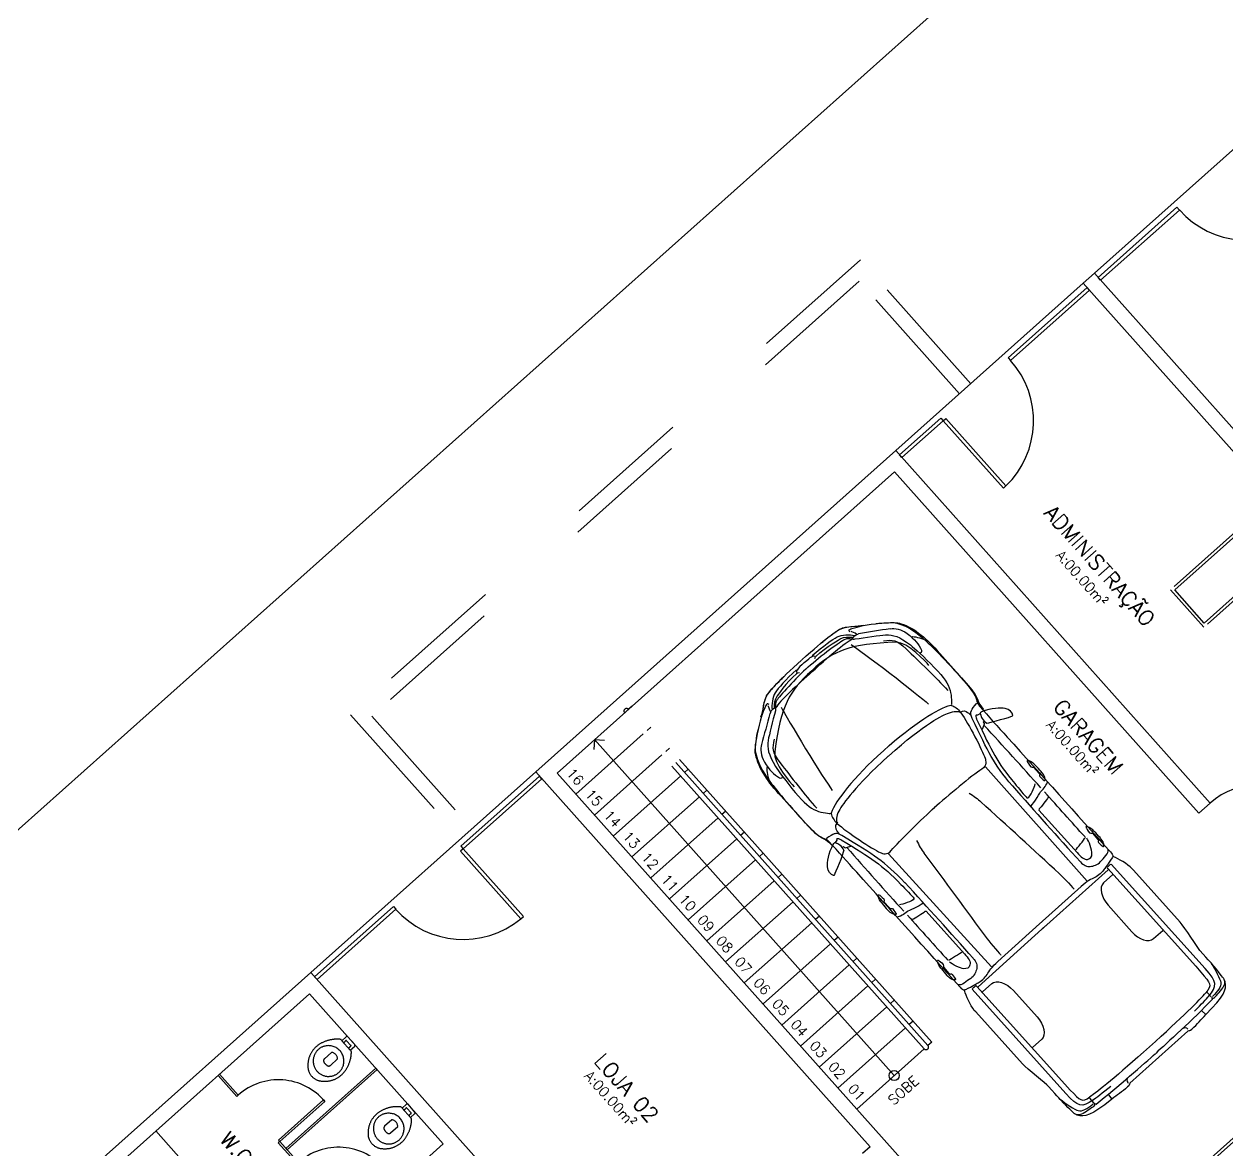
# Model space of a CAD drawing. Header units: millimetres. Extents: x 1111 to 1333, y -447 to -319.
# Drawn here: x 1131.062 to 1132.019, y -440.709 to -439.813 of the extents above; entities that cross this region are included whole.
import ezdxf

# ---------------------------------------------------------------- set-up
doc = ezdxf.new("R2010")
doc.units = ezdxf.units.MM
doc.header["$PDMODE"] = 35
doc.linetypes.add('HIDDEN', pattern=[0.375, 0.25, -0.125])
for name, color, linetype in [('ARQ-ALVENARIA', 4, 'Continuous'), ('ARQ-COTAS', 30, 'Continuous'), ('ARQ-ESQ-02', 2, 'Continuous'), ('ARQ-PENA-01', 1, 'Continuous'), ('ARQ-PENA-02', 2, 'Continuous'), ('ARQ-PENA-FINA-CINZA', 8, 'Continuous'), ('ARQ-PROJ-01', 1, 'HIDDEN'), ('ARQ-PÇ-HIDROSSAN', 7, 'Continuous'), ('ARQ-TEXTO2', 2, 'Continuous'), ('ARQ-TEXTO3', 3, 'Continuous')]:
    doc.layers.add(name, color=color, linetype=linetype)
doc.styles.add('ROMANS', font='romans')
doc.styles.add('Romans_Anot', font='romans.shx')
doc.dimstyles.new('Escala 1-1000', dxfattribs={"dimscale": 10, "dimtxt": 0.2, "dimasz": 0.15, "dimexe": 0.1, "dimexo": 0.2, "dimgap": 0.15, "dimtad": 1, "dimzin": 4, "dimdsep": 46, "dimtxsty": 'Romans_Anot', "dimblk": 'OBLIQUE', "dimcen": 0.25, "dimclrd": 256, "dimclre": 256, "dimclrt": 2, "dimadec": 0, "dimazin": 0, "dimtfac": 1, "dimtix": 1, "dimtmove": 2, "dimatfit": 3, "dimfxl": 0, "dimlwd": -1, "dimlwe": -1, "dimarcsym": 0})

# ---------------------------------------------------------------- blocks, each defined once
blk = doc.blocks.new('_Oblique')
at = {"color": 0, "linetype": 'ByBlock', "lineweight": -2}
blk.add_line((-0.5, -0.5), (0.5, 0.5), dxfattribs=at)
blk = doc.blocks.new('*D295')
at = {"layer": 'ARQ-COTAS', "transparency": 16777216}
for p, q in [((95.328, -34.434), (97.893, -37.311)), ((82.713, -49.511), (97.228, -36.564)), ((80.813, -47.381), (83.379, -50.258))]:
    blk.add_line(p, q, dxfattribs=at)
at = {"layer": 'DEFPOINTS', "color": 0, "transparency": 16777216}
for p in [(93.997, -32.942), (97.228, -36.564), (79.482, -45.889)]:
    blk.add_point(p, dxfattribs=at)
at = {"layer": 'ARQ-COTAS', "transparency": 16777216, "xscale": 1.5, "yscale": 1.5, "zscale": 1.5}
for p, rotation in [((97.228, -36.564), 41.73269995504107), ((82.713, -49.511), 221.7326999550411)]:
    blk.add_blockref('_Oblique', p, dxfattribs=dict(at, rotation=rotation))
at = {"layer": 'ARQ-COTAS', "color": 2, "transparency": 16777216, "insert": (88.306, -41.172), "char_height": 2, "attachment_point": 5, "rotation": 41.7327, "style": 'Romans_Anot'}
blk.add_mtext('19.45', dxfattribs=at)
blk = doc.blocks.new('1')
at = {"layer": 'ARQ-ALVENARIA'}
h = blk.add_hatch(color=8, dxfattribs=at)
h.paths.add_polyline_path([(84.198, -34.603, 0.002536), (84.217, -34.647)], flags=0)
h.paths.add_polyline_path([(84.217, -34.647, 0.139761), (84.264, -34.691)], flags=0)
h.paths.add_polyline_path([(84.512, -34.624, 0.291649), (84.524, -34.615)], flags=0)
h = blk.add_hatch(color=8, dxfattribs=at)
h.paths.add_polyline_path([(82.802, -35.906, 0.001), (82.76, -35.882)], flags=0)
h.paths.add_polyline_path([(82.841, -35.957, 0.139158), (82.802, -35.906)], flags=0)
at = {"layer": 'ARQ-ALVENARIA', "color": 8}
for p, q in [((85.222, -30.316), (85.334, -30.216)), ((88.663, -33.948), (85.334, -30.216)), ((87.985, -33.413), (85.222, -30.316)), ((79.775, -35.176), (83.357, -31.98)), ((86.485, -35.488), (83.357, -31.98)), ((79.987, -35.188), (83.345, -32.192)), ((86.373, -35.588), (83.345, -32.192)), ((83.103, -38.907), (79.775, -35.176)), ((84.646, -40.411), (79.987, -35.188)), ((81.292, -35.149), (81.255, -35.182)), ((81.478, -35.358), (81.441, -35.391)), ((86.485, -35.488), (86.373, -35.588)), ((81.59, -35.633), (80.919, -36.232)), ((81.665, -35.567), (81.627, -35.6)), ((81.851, -35.776), (81.814, -35.809)), ((81.777, -35.842), (81.105, -36.441)), ((82.038, -35.985), (82, -36.018)), ((83.678, -37.899), (82, -36.018)), ((83.715, -37.865), (82.038, -35.985)), ((81.963, -36.051), (81.291, -36.65)), ((83.64, -37.932), (81.963, -36.051)), ((82.149, -36.26), (81.478, -36.859)), ((82.224, -36.194), (82.187, -36.227)), ((82.336, -36.469), (81.664, -37.068)), ((82.41, -36.403), (82.373, -36.436)), ((82.597, -36.612), (82.559, -36.645)), ((82.522, -36.678), (81.85, -37.277)), ((82.783, -36.82), (82.746, -36.854)), ((82.708, -36.887), (82.037, -37.486)), ((82.895, -37.096), (82.223, -37.695)), ((82.969, -37.029), (82.932, -37.063)), ((75.409, -39.07), (77.536, -37.173)), ((77.536, -37.173), (80.864, -40.904)), ((83.156, -37.238), (83.119, -37.272)), ((75.621, -39.082), (77.524, -37.384)), ((77.524, -37.384), (78.855, -38.877)), ((83.342, -37.447), (83.305, -37.481)), ((83.529, -37.656), (83.491, -37.69)), ((83.715, -37.865), (83.678, -37.899)), ((77.549, -40.042), (78.855, -38.877)), ((83.103, -38.907), (83.028, -38.973))]:
    blk.add_line(p, q, dxfattribs=at)
for points in [[(82.539, -34.021), (82.554, -34.025)], [(82.369, -34.174), (82.371, -34.189)], [(83.906, -34.512), (83.912, -34.515)], [(84.194, -34.6), (84.17, -34.613)], [(84.236, -34.675), (84.226, -34.683), (84.236, -34.695), (84.236, -34.701), (84.216, -34.756)], [(84.249, -35.125), (85.261, -36.263)], [(84.701, -35.126), (84.715, -35.13)], [(84.729, -35.13), (84.785, -35.192)], [(84.663, -35.435), (84.671, -35.436)], [(84.783, -35.546), (84.782, -35.558), (85.162, -35.98)], [(82.713, -35.586), (82.715, -35.591)], [(85.286, -35.783), (85.299, -35.787)], [(85.314, -35.787), (85.37, -35.848)], [(82.758, -35.879), (82.773, -35.856)], [(82.827, -35.928), (82.837, -35.919), (82.848, -35.93), (82.853, -35.931), (82.91, -35.916)], [(83.286, -35.991), (84.31, -37.117)], [(85.545, -36.03), (85.518, -36.02)], [(85.471, -36.15), (84.798, -36.755)], [(85.468, -36.139), (86.342, -37.111), (86.395, -37.171)], [(86.436, -37.133), (85.502, -36.094)], [(85.516, -36.198), (85.425, -36.282)], [(86.187, -36.671), (85.722, -36.154)], [(85.201, -36.318), (84.785, -36.692)], [(83.239, -36.441), (83.242, -36.455)], [(83.24, -36.469), (83.295, -36.531)], [(83.538, -36.434), (83.538, -36.441)], [(85.471, -36.504), (85.707, -36.767)], [(83.65, -36.564), (83.661, -36.564), (84.04, -36.986)], [(84.177, -37.314), (84.848, -36.71)], [(84.372, -37.064), (84.788, -36.69)], [(85.923, -36.836), (86.016, -36.754)], [(83.83, -37.092), (83.833, -37.106)], [(83.832, -37.12), (83.887, -37.182)], [(85.051, -38.378), (84.117, -37.339)], [(84.165, -37.311), (85.039, -38.283), (85.094, -38.342)], [(84.219, -37.364), (84.312, -37.283)], [(86.636, -37.266), (86.626, -37.241)], [(84.049, -37.376), (84.042, -37.348)], [(84.528, -37.352), (84.764, -37.614)], [(86.456, -37.371), (86.496, -37.416)], [(84.619, -38.082), (84.153, -37.564)], [(86.402, -37.553), (86.442, -37.592)], [(85.976, -38.015), (86.264, -37.755)], [(84.81, -37.836), (84.719, -37.92)], [(85.977, -38.014), (85.688, -38.273)], [(85.286, -38.423), (85.326, -38.468)], [(85.473, -38.389), (85.508, -38.433)], [(85.162, -38.591), (85.138, -38.578)]]:
    blk.add_lwpolyline(points, dxfattribs=at)
for points in [[(84.192, -34.523, 0.007609), (84.467, -34.83, -0.000033), (85.493, -35.973)], [(84.198, -34.603, 0.002536), (84.217, -34.647, 0.139761), (84.264, -34.691)], [(84.805, -35.174, 0.018307), (84.748, -35.113, 0.00379), (84.732, -35.098)], [(85.402, -35.845, 0.007796), (85.39, -35.831, 0.019151), (85.333, -35.77)], [(83.997, -37.318, -0.000029), (82.969, -36.176, 0.007592), (82.693, -35.871)], [(82.841, -35.957, 0.139158), (82.802, -35.906, 0.001), (82.76, -35.882)], [(83.208, -36.469, -0.001054), (83.221, -36.486, 0.01916), (83.276, -36.55, 0.013324), (83.289, -36.563)], [(83.813, -37.137, 0.019973), (83.867, -37.201, 0.002241), (83.88, -37.214)]]:
    blk.add_lwpolyline(points, format="xyb", dxfattribs=at)
blk.add_circle((83.342, -38.198), 0.05, dxfattribs=at)
for centre, radius, start, end in [((85.387, -47.585), 13.988, 98.5686, 99.8753), ((83.667, -34.84), 0.422, 36.4714, 37.4216), ((96.148, -38.601), 14.602, 164.0848, 165.3366), ((84.51, -34.61), 0.0142, 277.6745, 342.7116), ((48.771, -67.495), 48.295, 41.7504, 42.7475), ((86.952, -36.011), 0.701, 44.2416, 131.7327), ((114.661, -9.004), 40.011, 221.1172, 222.5708), ((-4270.147, -3951.783), 5856.973, 41.9589223, 41.9648143), ((-109.598, -247.741), 287.431, 47.3921, 47.60321), ((120.834, -2.689), 50.458, 221.2039, 222.1709), ((306.224, 127.717), 276.302, 216.33285, 216.55246), ((53.555, -63.971), 40.748, 41.3856, 42.813), ((2260.809, 1921.774), 2928.486, 221.96942, 221.981204), ((83.659, -37.915), 0.025, 221.7327, 41.7327)]:
    blk.add_arc(centre, radius, start, end, dxfattribs=at)
for points in [[(82.626, -33.889), (82.626, -33.889), (82.727, -33.798), (82.805, -33.756)], [(82.761, -33.782), (82.813, -33.745), (82.821, -33.746), (82.869, -33.736)], [(82.805, -33.756), (82.866, -33.723), (82.978, -33.734), (83.032, -33.716)], [(82.869, -33.736), (82.916, -33.726), (82.997, -33.728), (83.003, -33.727)], [(82.9, -33.787), (82.886, -33.766), (82.896, -33.76), (82.911, -33.754)], [(82.911, -33.754), (82.927, -33.747), (83.021, -33.723), (83.021, -33.723)], [(83.003, -33.727), (83.077, -33.71), (83.24, -33.693), (83.304, -33.691)], [(83.162, -33.701), (83.229, -33.693), (83.347, -33.69), (83.379, -33.694)], [(83.302, -33.753), (83.349, -33.747), (83.41, -33.754), (83.472, -33.8)], [(83.304, -33.691), (83.38, -33.689), (83.501, -33.722), (83.681, -33.895)], [(83.379, -33.694), (83.411, -33.698), (83.502, -33.735), (83.559, -33.777)], [(82.424, -34.061), (82.664, -33.845), (82.761, -33.782), (82.761, -33.782)], [(82.485, -34.133), (82.606, -34.024), (82.814, -33.873), (82.847, -33.859)], [(82.526, -34.02), (82.635, -33.923), (82.728, -33.858), (82.775, -33.834)], [(82.527, -34.179), (82.67, -34.05), (82.857, -33.88), (82.923, -33.858)], [(82.565, -34.025), (82.66, -33.935), (82.81, -33.851), (82.81, -33.851)], [(82.775, -33.834), (82.823, -33.81), (82.899, -33.811), (82.946, -33.82)], [(82.81, -33.851), (82.844, -33.833), (82.9, -33.835), (82.9, -33.835)], [(82.847, -33.859), (82.881, -33.844), (82.894, -33.848), (82.912, -33.852)], [(82.9, -33.835), (82.917, -33.835), (82.926, -33.84), (82.926, -33.84)], [(82.912, -33.852), (82.929, -33.855), (82.939, -33.857), (82.954, -33.854)], [(82.966, -33.806), (82.955, -33.797), (82.913, -33.779), (82.913, -33.779)], [(82.927, -33.85), (82.937, -33.83), (82.949, -33.812), (82.987, -33.804)], [(82.954, -33.854), (83.052, -33.84), (83.199, -33.818), (83.255, -33.815)], [(83.235, -33.872), (83.331, -33.864), (83.361, -33.856), (83.462, -33.954)], [(83.255, -33.815), (83.333, -33.81), (83.394, -33.83), (83.503, -33.914)], [(83.472, -33.8), (83.547, -33.856), (83.589, -33.91), (83.612, -33.966)], [(83.52, -33.833), (83.534, -33.826), (83.606, -33.844), (83.65, -33.864)], [(83.559, -33.777), (83.63, -33.831), (83.682, -33.873), (83.745, -33.943)], [(83.362, -33.888), (82.898, -33.902), (82.747, -33.966), (82.521, -34.17)], [(82.912, -33.909), (83.01, -33.97), (83.584, -34.411), (83.684, -34.502)], [(83.688, -34.117), (83.656, -34.081), (83.48, -33.885), (83.362, -33.888)], [(83.462, -33.954), (83.59, -34.078), (83.758, -34.236), (83.874, -34.367)], [(83.503, -33.914), (83.545, -33.946), (83.642, -34.035), (83.741, -34.138)], [(83.612, -33.966), (83.619, -33.986), (83.607, -33.997), (83.597, -33.995)], [(83.681, -33.895), (83.757, -33.967), (83.984, -34.202), (84.112, -34.366)], [(83.745, -33.943), (83.876, -34.088), (84.059, -34.292), (84.129, -34.379)], [(82.421, -34.064), (82.181, -34.28), (82.108, -34.37), (82.108, -34.37)], [(82.446, -34.09), (82.376, -34.153), (82.369, -34.174), (82.369, -34.174)], [(82.447, -34.089), (82.517, -34.026), (82.539, -34.021), (82.539, -34.021)], [(82.552, -34.05), (82.556, -34.036), (82.565, -34.025), (82.565, -34.025)], [(82.521, -34.17), (82.296, -34.373), (82.215, -34.516), (82.153, -34.976)], [(82.37, -34.161), (82.261, -34.259), (82.187, -34.344), (82.158, -34.389)], [(82.527, -34.179), (82.384, -34.308), (82.195, -34.475), (82.166, -34.539)], [(82.371, -34.2), (82.272, -34.285), (82.173, -34.426), (82.173, -34.426)], [(82.486, -34.132), (82.365, -34.241), (82.193, -34.432), (82.175, -34.464)], [(82.398, -34.191), (82.383, -34.193), (82.371, -34.2), (82.371, -34.2)], [(83.741, -34.138), (83.84, -34.24), (83.877, -34.296), (83.898, -34.366)], [(82.08, -34.407), (82.13, -34.334), (82.231, -34.244), (82.231, -34.244)], [(82.016, -34.63), (82.04, -34.577), (82.041, -34.465), (82.08, -34.407)], [(82.05, -34.472), (82.035, -34.518), (82.029, -34.598), (82.027, -34.604)], [(82.108, -34.37), (82.066, -34.418), (82.066, -34.426), (82.05, -34.472)], [(82.158, -34.389), (82.129, -34.434), (82.122, -34.51), (82.126, -34.558)], [(82.173, -34.426), (82.151, -34.458), (82.147, -34.514), (82.147, -34.514)], [(82.175, -34.464), (82.157, -34.495), (82.16, -34.509), (82.161, -34.528)], [(83.898, -34.366), (83.915, -34.424), (83.913, -34.507), (83.913, -34.507)], [(84.112, -34.366), (84.173, -34.444), (84.152, -34.475), (84.192, -34.523)], [(84.129, -34.379), (84.175, -34.437), (84.166, -34.484), (84.23, -34.555)], [(82.063, -34.516), (82.055, -34.531), (82.022, -34.622), (82.022, -34.622)], [(82.098, -34.508), (82.079, -34.492), (82.072, -34.501), (82.063, -34.516)], [(82.11, -34.576), (82.102, -34.564), (82.088, -34.521), (82.088, -34.521)], [(82.159, -34.569), (82.135, -34.665), (82.097, -34.809), (82.088, -34.864)], [(82.157, -34.541), (82.136, -34.55), (82.117, -34.56), (82.106, -34.597)], [(82.147, -34.514), (82.145, -34.531), (82.149, -34.54), (82.149, -34.54)], [(82.161, -34.528), (82.162, -34.544), (82.163, -34.554), (82.159, -34.569)], [(82.217, -34.533), (82.268, -34.637), (82.646, -35.255), (82.726, -35.363)], [(83.235, -34.966), (83.539, -34.691), (83.777, -34.548), (83.906, -34.512)], [(83.286, -35.019), (83.651, -34.69), (83.831, -34.61), (83.882, -34.593)], [(83.882, -34.593), (83.94, -34.573), (83.98, -34.568), (84, -34.587)], [(83.912, -34.515), (83.945, -34.526), (83.976, -34.549), (84.002, -34.584)], [(84.004, -34.581), (84.028, -34.56), (84.054, -34.574), (84.071, -34.585)], [(84.006, -34.59), (84.084, -34.695), (84.22, -34.966), (84.246, -35.039)], [(84.071, -34.585), (84.088, -34.596), (84.108, -34.613), (84.108, -34.613)], [(84.119, -34.645), (84.091, -34.584), (84.11, -34.569), (84.119, -34.554)], [(84.119, -34.554), (84.128, -34.539), (84.158, -34.488), (84.171, -34.494)], [(84.211, -34.581), (84.211, -34.581), (84.192, -34.589), (84.198, -34.603)], [(84.211, -34.581), (84.211, -34.581), (84.192, -34.589), (84.198, -34.603)], [(84.446, -34.546), (84.402, -34.539), (84.309, -34.541), (84.211, -34.581)], [(84.446, -34.546), (84.402, -34.539), (84.309, -34.541), (84.211, -34.581)], [(84.524, -34.615), (84.518, -34.589), (84.49, -34.552), (84.446, -34.546)], [(84.524, -34.615), (84.518, -34.589), (84.49, -34.552), (84.446, -34.546)], [(82.027, -34.604), (82.003, -34.676), (81.968, -34.836), (81.96, -34.9)], [(84.518, -35.316), (84.327, -35.089), (84.281, -34.988), (84.119, -34.645)], [(84.153, -34.615), (84.151, -34.628), (84.162, -34.653), (84.162, -34.653)], [(84.17, -34.613), (84.158, -34.605), (84.153, -34.615), (84.153, -34.615)], [(84.162, -34.653), (84.318, -34.979), (84.36, -35.076), (84.542, -35.292)], [(84.264, -34.691), (84.296, -34.689), (84.512, -34.624), (84.512, -34.624)], [(84.264, -34.691), (84.296, -34.689), (84.512, -34.624), (84.512, -34.624)], [(81.958, -34.972), (81.957, -34.94), (81.972, -34.823), (81.988, -34.757)], [(81.96, -34.9), (81.95, -34.976), (81.97, -35.099), (82.122, -35.296)], [(82.021, -34.905), (82.01, -34.95), (82.011, -35.012), (82.051, -35.079)], [(82.088, -34.864), (82.075, -34.941), (82.089, -35.004), (82.161, -35.122)], [(82.147, -34.851), (82.129, -34.945), (82.118, -34.974), (82.205, -35.085)], [(82.022, -35.16), (81.986, -35.099), (81.959, -35.004), (81.958, -34.972)], [(82.153, -34.976), (82.137, -35.093), (82.313, -35.288), (82.346, -35.324)], [(83.235, -34.966), (82.93, -35.24), (82.762, -35.461), (82.713, -35.586)], [(83.282, -35.022), (82.949, -35.322), (82.837, -35.488), (82.792, -35.566)], [(84.246, -35.039), (84.255, -35.067), (84.266, -35.114), (84.214, -35.149)], [(84.674, -35.063), (84.666, -35.06), (84.664, -35.067), (84.665, -35.07)], [(84.674, -35.063), (84.666, -35.06), (84.664, -35.067), (84.665, -35.07)], [(84.665, -35.07), (84.669, -35.083), (84.683, -35.103), (84.701, -35.126)], [(84.665, -35.07), (84.669, -35.083), (84.683, -35.103), (84.701, -35.126)], [(84.732, -35.098), (84.709, -35.076), (84.687, -35.067), (84.674, -35.063)], [(84.732, -35.098), (84.709, -35.076), (84.687, -35.067), (84.674, -35.063)], [(82.167, -35.363), (82.104, -35.293), (82.067, -35.236), (82.022, -35.16)], [(82.051, -35.079), (82.098, -35.159), (82.147, -35.207), (82.201, -35.235)], [(82.078, -35.13), (82.07, -35.142), (82.079, -35.216), (82.096, -35.263)], [(82.161, -35.122), (82.188, -35.167), (82.266, -35.272), (82.358, -35.382)], [(82.205, -35.085), (82.315, -35.225), (82.453, -35.409), (82.572, -35.539)], [(84.214, -35.149), (84.114, -35.215), (83.87, -35.418), (83.741, -35.534)], [(84.715, -35.13), (84.721, -35.131), (84.729, -35.13), (84.729, -35.13)], [(84.715, -35.13), (84.721, -35.131), (84.729, -35.13), (84.729, -35.13)], [(84.785, -35.192), (84.795, -35.202), (84.787, -35.211), (84.787, -35.214)], [(84.785, -35.192), (84.795, -35.202), (84.787, -35.211), (84.787, -35.214)], [(84.818, -35.189), (84.814, -35.184), (84.809, -35.179), (84.805, -35.174)], [(84.818, -35.189), (84.814, -35.184), (84.809, -35.179), (84.805, -35.174)], [(84.842, -35.24), (84.84, -35.227), (84.834, -35.208), (84.818, -35.189)], [(84.842, -35.24), (84.84, -35.227), (84.834, -35.208), (84.818, -35.189)], [(82.122, -35.296), (82.187, -35.379), (82.396, -35.63), (82.546, -35.775)], [(82.201, -35.235), (82.219, -35.245), (82.232, -35.234), (82.231, -35.224)], [(84.542, -35.292), (84.58, -35.34), (84.643, -35.415), (84.663, -35.435)], [(84.671, -35.436), (84.695, -35.424), (84.739, -35.329), (84.744, -35.297)], [(84.787, -35.214), (84.787, -35.214), (84.787, -35.22), (84.79, -35.224)], [(84.787, -35.214), (84.787, -35.214), (84.787, -35.22), (84.79, -35.224)], [(84.79, -35.224), (84.808, -35.242), (84.825, -35.256), (84.834, -35.261)], [(84.79, -35.224), (84.808, -35.242), (84.825, -35.256), (84.834, -35.261)], [(84.801, -35.371), (84.831, -35.35), (84.863, -35.296), (84.867, -35.278)], [(84.834, -35.261), (84.843, -35.267), (84.844, -35.257), (84.842, -35.24)], [(84.834, -35.261), (84.843, -35.267), (84.844, -35.257), (84.842, -35.24)], [(82.56, -35.79), (82.48, -35.712), (82.297, -35.508), (82.167, -35.363)], [(82.358, -35.382), (82.449, -35.491), (82.501, -35.533), (82.568, -35.562)], [(84.087, -35.389), (84.134, -35.414), (84.174, -35.449), (84.205, -35.475)], [(84.704, -35.517), (84.733, -35.488), (84.801, -35.371), (84.801, -35.371)], [(84.874, -35.43), (84.865, -35.451), (84.8, -35.528), (84.783, -35.546)], [(83.313, -35.959), (83.39, -35.867), (83.618, -35.645), (83.746, -35.529)], [(82.568, -35.562), (82.624, -35.585), (82.707, -35.591), (82.707, -35.591)], [(82.715, -35.591), (82.722, -35.626), (82.742, -35.659), (82.774, -35.689)], [(82.792, -35.566), (82.761, -35.619), (82.761, -35.665), (82.777, -35.687)], [(82.546, -35.775), (82.617, -35.844), (82.65, -35.826), (82.693, -35.871)], [(82.724, -35.909), (82.661, -35.839), (82.613, -35.842), (82.56, -35.79)], [(82.822, -35.811), (82.765, -35.776), (82.747, -35.794), (82.732, -35.801)], [(82.771, -35.69), (82.747, -35.712), (82.759, -35.739), (82.768, -35.757)], [(82.768, -35.757), (82.777, -35.775), (82.792, -35.797), (82.792, -35.797)], [(82.774, -35.689), (82.866, -35.776), (83.129, -35.945), (83.201, -35.979)], [(85.258, -35.72), (85.251, -35.717), (85.249, -35.724), (85.25, -35.727)], [(85.258, -35.72), (85.251, -35.717), (85.249, -35.724), (85.25, -35.727)], [(85.25, -35.727), (85.253, -35.739), (85.267, -35.76), (85.286, -35.783)], [(85.25, -35.727), (85.253, -35.739), (85.267, -35.76), (85.286, -35.783)], [(85.317, -35.755), (85.294, -35.733), (85.271, -35.724), (85.258, -35.72)], [(85.317, -35.755), (85.294, -35.733), (85.271, -35.724), (85.258, -35.72)], [(85.299, -35.787), (85.305, -35.788), (85.314, -35.787), (85.314, -35.787)], [(85.299, -35.787), (85.305, -35.788), (85.314, -35.787), (85.314, -35.787)], [(85.333, -35.77), (85.327, -35.764), (85.322, -35.76), (85.317, -35.755)], [(85.333, -35.77), (85.327, -35.764), (85.322, -35.76), (85.317, -35.755)], [(82.732, -35.801), (82.715, -35.809), (82.662, -35.834), (82.667, -35.847)], [(82.677, -36.123), (82.675, -36.078), (82.687, -35.987), (82.737, -35.893)], [(82.677, -36.123), (82.675, -36.078), (82.687, -35.987), (82.737, -35.893)], [(82.737, -35.893), (82.737, -35.893), (82.747, -35.875), (82.76, -35.882)], [(82.737, -35.893), (82.737, -35.893), (82.747, -35.875), (82.76, -35.882)], [(82.773, -35.856), (82.767, -35.843), (82.776, -35.839), (82.776, -35.839)], [(82.776, -35.839), (82.79, -35.838), (82.814, -35.852), (82.814, -35.852)], [(82.814, -35.852), (83.122, -36.042), (83.214, -36.094), (83.409, -36.297)], [(83.447, -36.279), (83.242, -36.065), (83.147, -36.008), (82.822, -35.811)], [(83.565, -35.858), (83.586, -35.908), (83.616, -35.951), (83.639, -35.985)], [(85.145, -35.957), (85.167, -35.933), (85.226, -35.855), (85.245, -35.829)], [(85.31, -35.99), (85.312, -35.955), (85.279, -35.861), (85.259, -35.837)], [(85.37, -35.848), (85.38, -35.859), (85.372, -35.868), (85.372, -35.871)], [(85.37, -35.848), (85.38, -35.859), (85.372, -35.868), (85.372, -35.871)], [(85.372, -35.871), (85.372, -35.871), (85.372, -35.877), (85.375, -35.88)], [(85.372, -35.871), (85.372, -35.871), (85.372, -35.877), (85.375, -35.88)], [(85.375, -35.88), (85.393, -35.899), (85.409, -35.913), (85.418, -35.918)], [(85.375, -35.88), (85.393, -35.899), (85.409, -35.913), (85.418, -35.918)], [(85.427, -35.897), (85.425, -35.884), (85.419, -35.865), (85.402, -35.845)], [(85.427, -35.897), (85.425, -35.884), (85.419, -35.865), (85.402, -35.845)], [(85.418, -35.918), (85.428, -35.924), (85.429, -35.914), (85.427, -35.897)], [(85.418, -35.918), (85.428, -35.924), (85.429, -35.914), (85.427, -35.897)], [(82.841, -35.957), (82.836, -35.989), (82.748, -36.197), (82.748, -36.197)], [(82.841, -35.957), (82.836, -35.989), (82.748, -36.197), (82.748, -36.197)], [(83.201, -35.979), (83.227, -35.991), (83.273, -36.007), (83.313, -35.959)], [(85.162, -35.98), (85.202, -36.024), (85.232, -36.052), (85.266, -36.047)], [(85.266, -36.047), (85.3, -36.042), (85.308, -36.019), (85.31, -35.99)], [(85.396, -36.069), (85.423, -36.036), (85.484, -35.981), (85.471, -35.952)], [(85.493, -35.973), (85.51, -35.991), (85.519, -36.003), (85.516, -36.018)], [(85.516, -36.018), (85.515, -36.022), (85.513, -36.027), (85.51, -36.032)], [(85.722, -36.154), (85.693, -36.114), (85.6, -36.055), (85.545, -36.03)], [(82.737, -36.208), (82.712, -36.2), (82.679, -36.168), (82.677, -36.123)], [(82.737, -36.208), (82.712, -36.2), (82.679, -36.168), (82.677, -36.123)], [(85.195, -36.072), (85.225, -36.106), (85.261, -36.122), (85.293, -36.118)], [(85.293, -36.118), (85.325, -36.114), (85.369, -36.102), (85.396, -36.069)], [(85.431, -36.146), (85.418, -36.169), (85.373, -36.214), (85.34, -36.227)], [(85.51, -36.032), (85.47, -36.1), (85.445, -36.124), (85.431, -36.146)], [(85.463, -36.125), (85.46, -36.13), (85.464, -36.137), (85.464, -36.137)], [(85.489, -36.102), (85.486, -36.104), (85.463, -36.125), (85.463, -36.125)], [(85.502, -36.094), (85.502, -36.094), (85.492, -36.099), (85.489, -36.102)], [(82.748, -36.197), (82.746, -36.207), (82.737, -36.208), (82.737, -36.208)], [(82.748, -36.197), (82.746, -36.207), (82.737, -36.208), (82.737, -36.208)], [(84.986, -36.191), (85.03, -36.229), (85.134, -36.344), (85.134, -36.344)], [(85.34, -36.227), (85.307, -36.24), (85.256, -36.269), (85.201, -36.318)], [(83.409, -36.297), (83.453, -36.341), (83.521, -36.411), (83.538, -36.434)], [(85.425, -36.282), (85.379, -36.323), (85.401, -36.426), (85.471, -36.504)], [(83.179, -36.407), (83.177, -36.399), (83.184, -36.398), (83.188, -36.399)], [(83.179, -36.407), (83.177, -36.399), (83.184, -36.398), (83.188, -36.399)], [(83.208, -36.469), (83.189, -36.443), (83.182, -36.42), (83.179, -36.407)], [(83.208, -36.469), (83.189, -36.443), (83.182, -36.42), (83.179, -36.407)], [(83.188, -36.399), (83.199, -36.404), (83.218, -36.42), (83.239, -36.441)], [(83.188, -36.399), (83.199, -36.404), (83.218, -36.42), (83.239, -36.441)], [(83.242, -36.455), (83.242, -36.461), (83.24, -36.469), (83.24, -36.469)], [(83.242, -36.455), (83.242, -36.461), (83.24, -36.469), (83.24, -36.469)], [(83.538, -36.441), (83.524, -36.464), (83.425, -36.497), (83.393, -36.499)], [(83.627, -36.485), (83.596, -36.511), (83.473, -36.566), (83.473, -36.566)], [(83.338, -36.593), (83.325, -36.59), (83.307, -36.582), (83.289, -36.563)], [(83.338, -36.593), (83.325, -36.59), (83.307, -36.582), (83.289, -36.563)], [(83.295, -36.531), (83.305, -36.542), (83.314, -36.536), (83.318, -36.536)], [(83.295, -36.531), (83.305, -36.542), (83.314, -36.536), (83.318, -36.536)], [(83.318, -36.536), (83.318, -36.536), (83.324, -36.536), (83.327, -36.54)], [(83.318, -36.536), (83.318, -36.536), (83.324, -36.536), (83.327, -36.54)], [(83.327, -36.54), (83.343, -36.56), (83.355, -36.578), (83.36, -36.587)], [(83.327, -36.54), (83.343, -36.56), (83.355, -36.578), (83.36, -36.587)], [(83.36, -36.587), (83.365, -36.597), (83.355, -36.597), (83.338, -36.593)], [(83.36, -36.587), (83.365, -36.597), (83.355, -36.597), (83.338, -36.593)], [(83.473, -36.566), (83.448, -36.594), (83.391, -36.62), (83.373, -36.622)], [(83.524, -36.642), (83.546, -36.635), (83.629, -36.579), (83.65, -36.564)], [(86.384, -36.954), (86.357, -36.923), (86.235, -36.725), (86.187, -36.671)], [(84.268, -36.837), (84.301, -36.885), (84.404, -37), (84.404, -37)], [(85.707, -36.767), (85.777, -36.845), (85.877, -36.877), (85.923, -36.836)], [(84.019, -36.967), (83.993, -36.987), (83.91, -37.037), (83.882, -37.053)], [(84.04, -36.986), (84.081, -37.031), (84.105, -37.063), (84.096, -37.097)], [(86.548, -37.14), (86.509, -37.092), (86.575, -37.166), (86.384, -36.954)], [(83.77, -37.058), (83.769, -37.05), (83.776, -37.048), (83.779, -37.05)], [(83.77, -37.058), (83.769, -37.05), (83.776, -37.048), (83.779, -37.05)], [(83.799, -37.12), (83.78, -37.094), (83.773, -37.071), (83.77, -37.058)], [(83.799, -37.12), (83.78, -37.094), (83.773, -37.071), (83.77, -37.058)], [(83.779, -37.05), (83.791, -37.055), (83.809, -37.071), (83.83, -37.092)], [(83.779, -37.05), (83.791, -37.055), (83.809, -37.071), (83.83, -37.092)], [(83.833, -37.106), (83.833, -37.112), (83.832, -37.12), (83.832, -37.12)], [(83.833, -37.106), (83.833, -37.112), (83.832, -37.12), (83.832, -37.12)], [(84.035, -37.135), (84, -37.134), (83.914, -37.091), (83.892, -37.068)], [(84.096, -37.097), (84.087, -37.131), (84.064, -37.136), (84.035, -37.135)], [(84.128, -37.032), (84.158, -37.065), (84.171, -37.103), (84.163, -37.134)], [(84.266, -37.192), (84.283, -37.161), (84.317, -37.114), (84.372, -37.064)], [(86.497, -37.083), (86.533, -37.137), (86.589, -37.238), (86.591, -37.272)], [(83.813, -37.137), (83.808, -37.131), (83.804, -37.126), (83.799, -37.12)], [(83.813, -37.137), (83.808, -37.131), (83.804, -37.126), (83.799, -37.12)], [(83.929, -37.244), (83.916, -37.241), (83.898, -37.233), (83.88, -37.214)], [(83.929, -37.244), (83.916, -37.241), (83.898, -37.233), (83.88, -37.214)], [(83.887, -37.182), (83.896, -37.193), (83.905, -37.186), (83.909, -37.187)], [(83.887, -37.182), (83.896, -37.193), (83.905, -37.186), (83.909, -37.187)], [(83.909, -37.187), (83.909, -37.187), (83.915, -37.187), (83.918, -37.191)], [(83.909, -37.187), (83.909, -37.187), (83.915, -37.187), (83.918, -37.191)], [(83.918, -37.191), (83.935, -37.211), (83.946, -37.228), (83.951, -37.238)], [(83.918, -37.191), (83.935, -37.211), (83.946, -37.228), (83.951, -37.238)], [(84.163, -37.134), (84.156, -37.166), (84.139, -37.209), (84.103, -37.232)], [(84.177, -37.275), (84.2, -37.264), (84.25, -37.224), (84.266, -37.192)], [(86.395, -37.171), (86.49, -37.284), (86.509, -37.298), (86.443, -37.374)], [(86.47, -37.41), (86.561, -37.305), (86.556, -37.267), (86.436, -37.133)], [(86.626, -37.241), (86.626, -37.241), (86.61, -37.217), (86.548, -37.14)], [(83.951, -37.238), (83.956, -37.248), (83.946, -37.248), (83.929, -37.244)], [(83.951, -37.238), (83.956, -37.248), (83.946, -37.248), (83.929, -37.244)], [(84.103, -37.232), (84.067, -37.255), (84.006, -37.31), (83.979, -37.294)], [(83.997, -37.318), (84.014, -37.337), (84.026, -37.348), (84.043, -37.345)], [(84.043, -37.345), (84.046, -37.344), (84.05, -37.343), (84.054, -37.341)], [(84.054, -37.341), (84.127, -37.309), (84.153, -37.286), (84.177, -37.275)], [(84.117, -37.339), (84.117, -37.339), (84.123, -37.33), (84.126, -37.327)], [(84.126, -37.327), (84.129, -37.325), (84.152, -37.304), (84.152, -37.304)], [(84.152, -37.304), (84.157, -37.302), (84.164, -37.306), (84.164, -37.306)], [(84.312, -37.283), (84.358, -37.242), (84.458, -37.274), (84.528, -37.352)], [(86.442, -37.592), (86.627, -37.406), (86.651, -37.344), (86.636, -37.266)], [(86.591, -37.272), (86.595, -37.317), (86.566, -37.353), (86.508, -37.413)], [(86.531, -37.422), (86.531, -37.422), (86.59, -37.359), (86.612, -37.324)], [(86.612, -37.324), (86.626, -37.304), (86.644, -37.271), (86.626, -37.241)], [(84.153, -37.564), (84.117, -37.532), (84.067, -37.433), (84.049, -37.376)], [(85.883, -37.911), (86.207, -37.619), (86.385, -37.442), (86.443, -37.374)], [(86.506, -37.442), (86.322, -37.633), (86.054, -37.878), (85.944, -37.977)], [(86.33, -37.556), (86.401, -37.486), (86.448, -37.437), (86.473, -37.407)], [(86.498, -37.418), (86.509, -37.429), (86.506, -37.442), (86.506, -37.442)], [(86.511, -37.426), (86.511, -37.426), (86.526, -37.43), (86.531, -37.422)], [(84.764, -37.614), (84.834, -37.692), (84.856, -37.795), (84.81, -37.836)], [(86.303, -37.736), (86.361, -37.684), (86.395, -37.64), (86.442, -37.592)], [(86.216, -37.726), (86.245, -37.707), (86.265, -37.737), (86.265, -37.737)], [(86.264, -37.755), (86.264, -37.755), (86.269, -37.751), (86.276, -37.751)], [(86.276, -37.751), (86.276, -37.751), (86.285, -37.752), (86.303, -37.736)], [(85.883, -37.911), (85.559, -38.202), (85.364, -38.361), (85.29, -38.41)], [(85.351, -38.481), (85.561, -38.318), (85.832, -38.077), (85.943, -37.978)], [(84.879, -38.308), (84.851, -38.277), (84.667, -38.135), (84.619, -38.082)], [(85.665, -38.222), (85.642, -38.249), (85.67, -38.272), (85.67, -38.272)], [(85.683, -38.284), (85.683, -38.284), (85.683, -38.294), (85.665, -38.31)], [(85.688, -38.273), (85.688, -38.273), (85.683, -38.278), (85.683, -38.284)], [(85.046, -38.49), (85.003, -38.447), (85.07, -38.52), (84.879, -38.308)], [(85.323, -38.442), (85.209, -38.521), (85.172, -38.511), (85.051, -38.378)], [(85.094, -38.342), (85.196, -38.447), (85.207, -38.469), (85.29, -38.41)], [(85.497, -38.306), (85.412, -38.376), (85.354, -38.421), (85.32, -38.444)], [(85.665, -38.31), (85.607, -38.362), (85.56, -38.391), (85.508, -38.433)], [(84.995, -38.433), (85.045, -38.475), (85.14, -38.542), (85.173, -38.547)], [(85.138, -38.578), (85.138, -38.578), (85.117, -38.561), (85.046, -38.49)], [(85.508, -38.433), (85.302, -38.597), (85.238, -38.615), (85.162, -38.591)], [(85.173, -38.547), (85.217, -38.556), (85.257, -38.531), (85.322, -38.48)], [(85.329, -38.503), (85.329, -38.503), (85.259, -38.555), (85.223, -38.574)], [(85.328, -38.47), (85.338, -38.482), (85.351, -38.481), (85.351, -38.481)], [(85.335, -38.484), (85.335, -38.484), (85.338, -38.499), (85.329, -38.503)], [(85.223, -38.574), (85.202, -38.585), (85.166, -38.6), (85.138, -38.578)]]:
    blk.add_open_spline(points, degree=3, dxfattribs=at)
at = {"layer": 'ARQ-ESQ-02', "color": 8}
for points in [[(86.18, -29.587), (85.396, -30.285), (85.373, -30.259), (86.156, -29.56)], [(84.5, -31.084), (85.284, -30.385), (85.261, -30.359), (84.477, -31.058)], [(83.829, -31.683), (83.418, -32.049), (83.395, -32.023), (83.806, -31.657)], [(83.855, -31.66), (84.454, -32.332), (84.428, -32.355), (83.829, -31.683)], [(79.053, -35.944), (79.836, -35.245), (79.813, -35.218), (79.03, -35.917)], [(79.027, -35.967), (79.626, -36.638), (79.652, -36.615), (79.053, -35.944)], [(78.381, -36.543), (77.598, -37.242), (77.574, -37.215), (78.358, -36.516)], [(85.594, -39.821), (85.614, -39.843), (87.852, -37.846), (87.832, -37.824)]]:
    blk.add_lwpolyline(points, close=True, dxfattribs=at)
at = {"layer": 'ARQ-PENA-01', "color": 8}
for p, q in [((80.919, -34.731), (80.882, -34.764)), ((81.106, -34.94), (81.068, -34.973)), ((83.081, -37.305), (82.41, -37.904)), ((83.268, -37.514), (82.596, -38.113)), ((83.454, -37.723), (82.782, -38.322)), ((83.64, -37.932), (82.969, -38.531))]:
    blk.add_line(p, q, dxfattribs=at)
for points in [[(76.614, -38.196), (76.8, -38.405), (76.815, -38.392), (76.628, -38.183)], [(77.287, -38.922), (77.301, -38.937), (78.196, -38.138), (78.183, -38.123)], [(77.228, -38.855), (77.214, -38.84), (77.662, -38.44), (77.675, -38.455)], [(77.213, -38.868), (77.399, -39.077), (77.414, -39.064), (77.228, -38.855)]]:
    blk.add_lwpolyline(points, close=True, dxfattribs=at)
for centre, radius, start, end in [((86.852, -28.987), 0.901, 221.7327, 309.4606), ((83.828, -31.684), 0.901, 314.0048, 41.7327), ((79.053, -35.943), 0.901, 221.7327, 309.4606), ((77.813, -39.511), 0.6, 39.8225, 131.7327)]:
    blk.add_arc(centre, radius, start, end, dxfattribs=at)
at = {"layer": 'ARQ-PENA-02', "color": 8}
blk.add_line((72.293, -37.829), (86.808, -24.882), dxfattribs=at)
at = {"layer": 'ARQ-PENA-FINA-CINZA', "color": 8}
for p, q in [((85.334, -30.216), (87.573, -28.219)), ((83.357, -31.98), (85.222, -30.316)), ((80.36, -34.855), (80.354, -34.955)), ((83.342, -38.198), (80.36, -34.855)), ((80.36, -34.855), (80.46, -34.861)), ((77.536, -37.173), (79.775, -35.176))]:
    blk.add_line(p, q, dxfattribs=at)
at = {"layer": 'ARQ-PROJ-01', "color": 8, "ltscale": 0.7}
for p, q in [((83.005, -30.083), (77.93, -34.61)), ((84.103, -31.315), (83.005, -30.083)), ((82.993, -30.295), (78.142, -34.622)), ((83.991, -31.415), (82.993, -30.295)), ((87.059, -32.501), (86.091, -33.365)), ((87.057, -32.543), (86.133, -33.367)), ((87.392, -32.874), (86.424, -33.738)), ((87.35, -32.872), (86.426, -33.696)), ((86.424, -33.738), (86.091, -33.365)), ((86.426, -33.696), (86.133, -33.367)), ((77.93, -34.61), (79.029, -35.841)), ((78.142, -34.622), (79.14, -35.741)), ((77.846, -37.851), (77.929, -37.944)), ((78.445, -38.522), (78.528, -38.616))]:
    blk.add_line(p, q, dxfattribs=at)
at = {"layer": 'ARQ-PROJ-01', "color": 8, "ltscale": 0.6}
for p, q in [((81.963, -36.051), (80.658, -34.589)), ((80.733, -34.522), (80.696, -34.555)), ((82, -36.018), (80.696, -34.555)), ((82.038, -35.985), (80.733, -34.522)), ((80.845, -34.798), (80.173, -35.397)), ((81.031, -35.006), (80.359, -35.606)), ((81.217, -35.215), (80.546, -35.815)), ((81.404, -35.424), (80.732, -36.023))]:
    blk.add_line(p, q, dxfattribs=at)
at = {"layer": 'ARQ-PROJ-01', "color": 8, "ltscale": 0.7}
for points in [[(77.831, -37.838, 0.059368), (77.755, -37.839, 0.082654), (77.65, -37.871, 0.104255), (77.57, -37.931, 0.107708), (77.518, -38.023, 0.088187), (77.507, -38.116, 0.163426), (77.544, -38.204, 0.163426), (77.627, -38.251, 0.088187), (77.721, -38.251, 0.107708), (77.818, -38.21, 0.104255), (77.887, -38.137, 0.082654), (77.931, -38.036, 0.059368), (77.94, -37.961, 0.207706), (77.937, -37.953), (77.934, -37.949), (77.929, -37.944), (77.973, -37.905, 0.402093), (77.974, -37.889), (77.974, -37.889), (77.906, -37.812, 0.402093), (77.889, -37.812), (77.846, -37.851), (77.842, -37.846), (77.838, -37.842, 0.207706)], [(77.827, -37.952, -0.268395), (77.857, -38.103, -0.179674), (77.794, -38.183, -0.170707), (77.693, -38.205, -0.179561), (77.599, -38.155, -0.179561), (77.56, -38.056, -0.170707), (77.593, -37.958, -0.179674), (77.679, -37.904, -0.268395)], [(77.664, -38.056, 0.183333), (77.704, -38.101, 0.302776), (77.731, -38.097), (77.802, -38.033, 0.370787), (77.743, -37.967), (77.672, -38.031, 0.302776)], [(78.43, -38.51, 0.059368), (78.354, -38.51, 0.082654), (78.249, -38.543, 0.104255), (78.169, -38.603, 0.107708), (78.117, -38.695, 0.088187), (78.106, -38.788, 0.163426), (78.144, -38.875, 0.163426), (78.226, -38.922, 0.088187), (78.32, -38.922, 0.107708), (78.417, -38.881, 0.104255), (78.486, -38.808, 0.082654), (78.53, -38.707, 0.059368), (78.539, -38.632, 0.207706), (78.536, -38.625), (78.533, -38.621), (78.528, -38.616), (78.572, -38.577, 0.402093), (78.573, -38.561), (78.573, -38.561), (78.505, -38.484, 0.402093), (78.489, -38.484), (78.445, -38.522), (78.441, -38.517), (78.437, -38.513, 0.207706)], [(78.426, -38.624, -0.268395), (78.456, -38.775, -0.179674), (78.393, -38.855, -0.170707), (78.292, -38.877, -0.179561), (78.198, -38.827, -0.179561), (78.159, -38.728, -0.170707), (78.192, -38.629, -0.179674), (78.279, -38.576, -0.268395)], [(78.264, -38.728, 0.183333), (78.303, -38.773, 0.302776), (78.33, -38.769), (78.402, -38.705, 0.370787), (78.342, -38.638), (78.271, -38.702, 0.302776)]]:
    blk.add_lwpolyline(points, format="xyb", close=True, dxfattribs=at)
for points in [[(77.859, -37.865, 0.380199), (77.87, -37.865), (77.878, -37.858, 0.087349), (77.88, -37.854, -0.172037), (77.887, -37.849, -0.102747), (77.889, -37.848, -0.167994), (77.893, -37.851), (77.935, -37.898), (77.935, -37.898, -0.167994), (77.937, -37.901, -0.102747), (77.936, -37.904, -0.172037), (77.93, -37.91, 0.087349), (77.926, -37.912), (77.918, -37.919, 0.380199), (77.917, -37.93)], [(78.458, -38.536, 0.380199), (78.469, -38.537), (78.477, -38.529, 0.087349), (78.479, -38.526, -0.172037), (78.486, -38.52, -0.102747), (78.488, -38.52, -0.167994), (78.492, -38.522), (78.534, -38.569), (78.534, -38.569, -0.167994), (78.536, -38.573, -0.102747), (78.535, -38.575, -0.172037), (78.529, -38.581, 0.087349), (78.525, -38.583), (78.517, -38.59, 0.380199), (78.516, -38.602)]]:
    blk.add_lwpolyline(points, format="xyb", dxfattribs=at)
at = {"layer": 'ARQ-PROJ-01', "color": 8, "ltscale": 0.6}
blk.add_arc((80.677, -34.572), 0.025, 41.7327, 221.7327, dxfattribs=at)
at = {"layer": 'ARQ-PROJ-01', "color": 8, "ltscale": 0.7}
blk.add_arc((77.214, -38.84), 0.6, 39.8225, 131.7327, dxfattribs=at)
at = {"layer": 'ARQ-PÇ-HIDROSSAN', "color": 8, "ltscale": 0.03}
blk.add_line((76.793, -39.644), (75.994, -38.749), dxfattribs=at)
at = {"layer": 'ARQ-ALVENARIA', "color": 8, "rotation": 311.7327, "style": 'ROMANS'}
for s, insert, char_height, width, attachment_point in [('GARAGEM', (85.274, -34.828), 0.15, 1.12177, 5), ('\\pi-0.04474;A:00.00m²', (84.952, -34.682), 0.1, 0.65338, 1), ('\\pi0.01479;11', (81.08, -36.173), 0.1, 0.14862, 1), ('\\pi0.0005;10', (81.266, -36.381), 0.1, 0.14862, 1), ('\\pi-0.00426;09', (81.452, -36.59), 0.1, 0.14862, 1), ('\\pi-0.00664;08', (81.639, -36.799), 0.1, 0.14862, 1), ('\\pi-0.00664;07', (81.825, -37.008), 0.1, 0.14862, 1), ('\\pi-0.00664;06', (82.012, -37.217), 0.1, 0.14862, 1), ('\\pi-0.00664;05', (82.198, -37.426), 0.1, 0.14862, 1), ('\\pi-0.00902;04', (82.384, -37.635), 0.1, 0.14862, 1)]:
    blk.add_mtext(s, dxfattribs=dict(at, insert=insert, char_height=char_height, width=width, attachment_point=attachment_point))
at = {"layer": 'ARQ-TEXTO2', "color": 8, "char_height": 0.1, "attachment_point": 1, "style": 'ROMANS'}
for s, insert, width, rotation in [('\\pi-0.04474;A:00.00m²', (85.048, -32.995), 0.65338, 311.7327), ('\\pi0.0005;16', (80.148, -35.128), 0.14862, 311.7327), ('\\pi0.0005;15', (80.334, -35.337), 0.14862, 311.7327), ('\\pi-0.00188;14', (80.52, -35.546), 0.14862, 311.7327), ('\\pi0.0005;13', (80.707, -35.755), 0.14862, 311.7327), ('\\pi0.0005;12', (80.893, -35.964), 0.14862, 311.7327), ('\\pi-0.00664;03', (82.571, -37.844), 0.14862, 311.7327), ('\\pi-0.04474;A:00.00m²', (80.356, -38.173), 0.65338, 311.7327), ('\\pi-0.00664;02', (82.757, -38.053), 0.14862, 311.7327), ('\\pi0.00764;01', (82.943, -38.262), 0.14862, 311.7327), ('\\pi0.14336;SOBE', (83.162, -38.52), 0.65338, 41.7327)]:
    blk.add_mtext(s, dxfattribs=dict(at, insert=insert, width=width, rotation=rotation))
at = {"layer": 'ARQ-TEXTO3', "insert": (82.6, -14.352), "char_height": 2.6325, "width": 50.04383, "attachment_point": 5, "rotation": 311.7327, "style": 'ROMANS'}
blk.add_mtext('POSTO DE COMBUSTÍVEIS', dxfattribs=at)
at = {"layer": 'ARQ-TEXTO3', "color": 8, "char_height": 0.15, "width": 1.12177, "attachment_point": 5, "rotation": 311.7327, "style": 'ROMANS'}
for s, insert in [('ADMINISTRAÇÃO', (85.371, -33.141)), ('LOJA 02', (80.679, -38.319)), ('W.C FEM.', (76.981, -39.131))]:
    blk.add_mtext(s, dxfattribs=dict(at, insert=insert))
at = {"layer": 'ARQ-COTAS'}
dim = blk.add_aligned_dim(p1=(79.482, -45.889), p2=(93.997, -32.942), distance=-4.854, dimstyle='Escala 1-1000', dxfattribs=at)
dim.commit()
dim.dimension.update_dxf_attribs({"geometry": '*D295', "text_midpoint": (88.306, -41.172)})

msp = doc.modelspace()

# ---------------------------------------------------------------- block references
at = {"xscale": 0.08, "yscale": 0.08, "zscale": 0.08}
msp.add_blockref('1', (1125.08714, -437.59431), dxfattribs=at)

doc.saveas('drawing.dxf')
